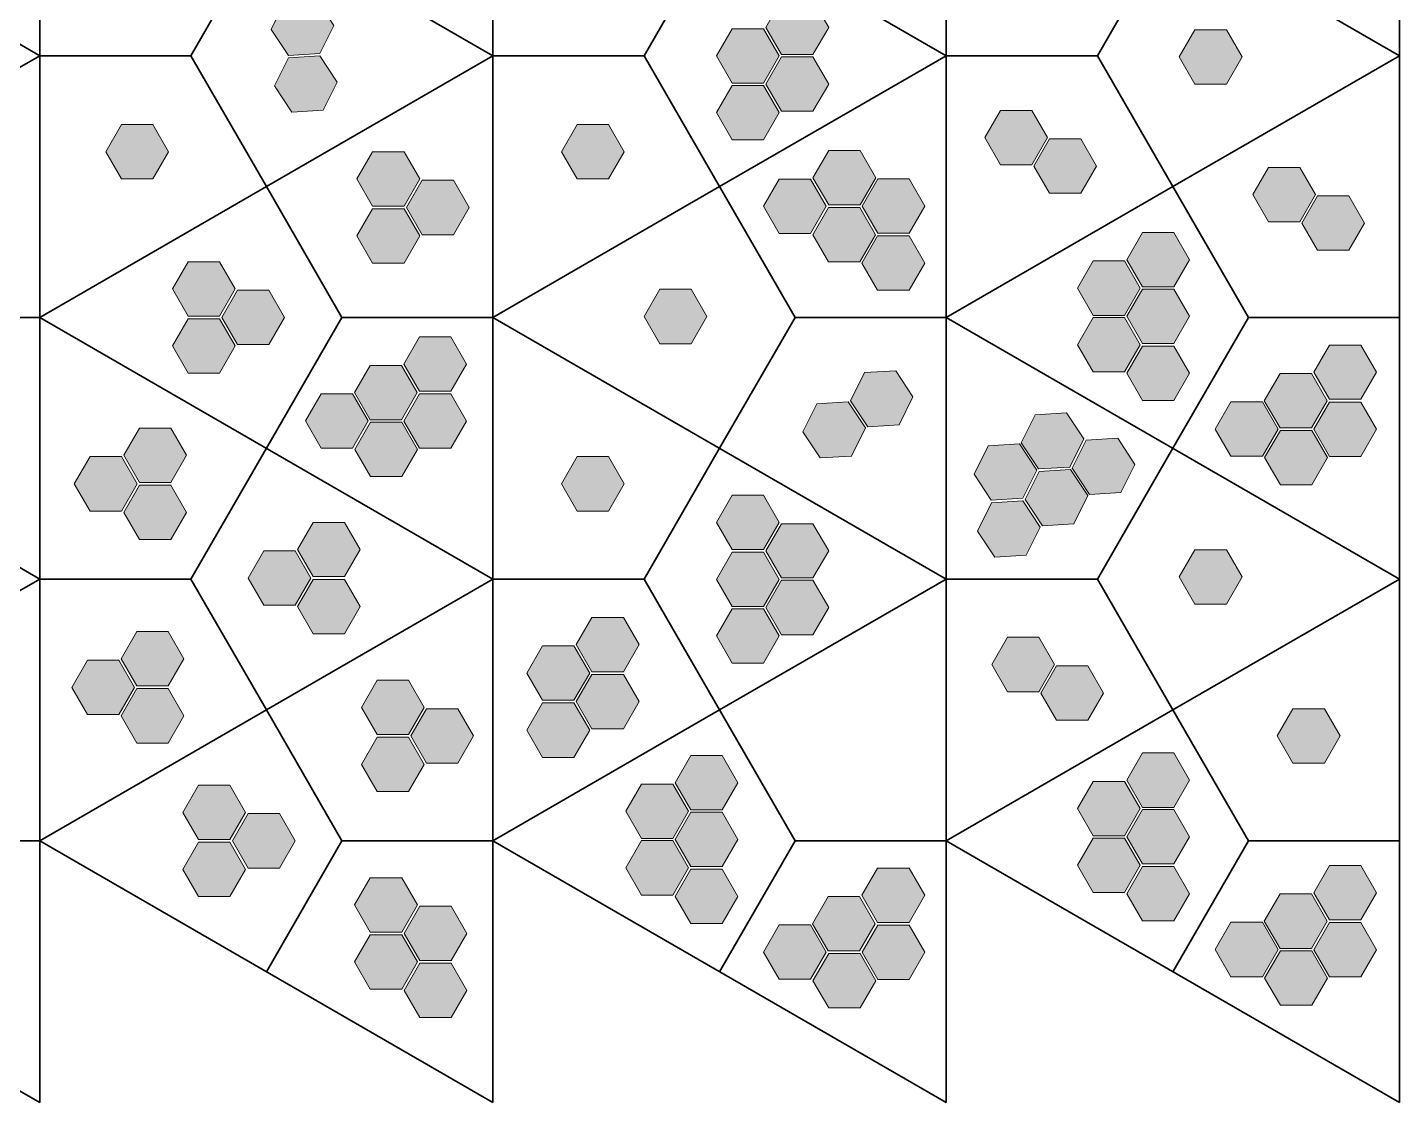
# Model space of a CAD drawing. Header units: centimetres. Extents: x 1.7 to 32, y -24.5 to -2.
# Drawn here: x 18.88 to 31.99, y -24.52 to -14.24 of the extents above; entities that cross this region are included whole.
import ezdxf

# ---------------------------------------------------------------- set-up
doc = ezdxf.new("R2010")
doc.units = ezdxf.units.CM
doc.header["$MEASUREMENT"] = 0
doc.layers.add('Camada 1', color=7, linetype='Continuous', lineweight=0)

msp = doc.modelspace()

# ---------------------------------------------------------------- hatches: boundary and pattern name
at = {"layer": 'Camada 1', "true_color": 0xe61f5b, "transparency": 33554687}
h = msp.add_hatch(color=232, dxfattribs=at)
h.dxf.hatch_style = 2
h.paths.add_polyline_path([(21.805, -14.218), (21.639, -13.968), (21.34, -13.986), (21.206, -14.255), (21.372, -14.505), (21.671, -14.487)])
h = msp.add_hatch(color=232, dxfattribs=at)
h.dxf.hatch_style = 2
h.paths.add_polyline_path([(26.386, -13.977), (26.086, -13.977), (25.936, -14.237), (26.086, -14.496), (26.386, -14.496), (26.536, -14.237)])
h = msp.add_hatch(color=232, dxfattribs=at)
h.dxf.hatch_style = 2
h.paths.add_polyline_path([(25.914, -14.249), (25.614, -14.249), (25.464, -14.509), (25.614, -14.769), (25.914, -14.769), (26.064, -14.509)])
h = msp.add_hatch(color=232, dxfattribs=at)
h.dxf.hatch_style = 2
h.paths.add_polyline_path([(30.338, -14.258), (30.038, -14.258), (29.888, -14.518), (30.038, -14.778), (30.338, -14.778), (30.488, -14.518)])
h = msp.add_hatch(color=232, dxfattribs=at)
h.dxf.hatch_style = 2
h.paths.add_polyline_path([(21.836, -14.76), (21.67, -14.509), (21.371, -14.528), (21.237, -14.796), (21.402, -15.046), (21.702, -15.028)])
h = msp.add_hatch(color=232, dxfattribs=at)
h.dxf.hatch_style = 2
h.paths.add_polyline_path([(26.386, -14.518), (26.086, -14.518), (25.936, -14.778), (26.086, -15.038), (26.386, -15.038), (26.536, -14.778)])
h = msp.add_hatch(color=232, dxfattribs=at)
h.dxf.hatch_style = 2
h.paths.add_polyline_path([(25.914, -14.791), (25.614, -14.791), (25.464, -15.05), (25.614, -15.31), (25.914, -15.31), (26.064, -15.05)])
h = msp.add_hatch(color=232, dxfattribs=at)
h.dxf.hatch_style = 2
h.paths.add_polyline_path([(28.479, -15.029), (28.179, -15.029), (28.029, -15.289), (28.179, -15.549), (28.479, -15.549), (28.629, -15.289)])
h = msp.add_hatch(color=232, dxfattribs=at)
h.dxf.hatch_style = 2
h.paths.add_polyline_path([(20.076, -15.166), (19.776, -15.166), (19.626, -15.426), (19.776, -15.685), (20.076, -15.685), (20.226, -15.426)])
h = msp.add_hatch(color=232, dxfattribs=at)
h.dxf.hatch_style = 2
h.paths.add_polyline_path([(24.431, -15.166), (24.131, -15.166), (23.981, -15.426), (24.131, -15.685), (24.431, -15.685), (24.581, -15.426)])
h = msp.add_hatch(color=232, dxfattribs=at)
h.dxf.hatch_style = 2
h.paths.add_polyline_path([(28.948, -15.302), (28.648, -15.302), (28.498, -15.562), (28.648, -15.822), (28.948, -15.822), (29.098, -15.562)])
h = msp.add_hatch(color=232, dxfattribs=at)
h.dxf.hatch_style = 2
h.paths.add_polyline_path([(22.476, -15.426), (22.176, -15.426), (22.026, -15.685), (22.176, -15.945), (22.476, -15.945), (22.626, -15.685)])
h = msp.add_hatch(color=232, dxfattribs=at)
h.dxf.hatch_style = 2
h.paths.add_polyline_path([(26.536, -15.413), (26.386, -15.673), (26.536, -15.933), (26.836, -15.933), (26.986, -15.673), (26.836, -15.413)])
h = msp.add_hatch(color=232, dxfattribs=at)
h.dxf.hatch_style = 2
h.paths.add_polyline_path([(31.04, -15.574), (30.74, -15.574), (30.59, -15.834), (30.74, -16.094), (31.04, -16.094), (31.19, -15.834)])
h = msp.add_hatch(color=232, dxfattribs=at)
h.dxf.hatch_style = 2
h.paths.add_polyline_path([(22.949, -15.698), (22.649, -15.698), (22.499, -15.958), (22.649, -16.218), (22.949, -16.218), (23.099, -15.958)])
h = msp.add_hatch(color=232, dxfattribs=at)
h.dxf.hatch_style = 2
h.paths.add_polyline_path([(26.063, -15.686), (25.913, -15.946), (26.063, -16.206), (26.363, -16.206), (26.513, -15.946), (26.363, -15.686)])
h = msp.add_hatch(color=232, dxfattribs=at)
h.dxf.hatch_style = 2
h.paths.add_polyline_path([(27.005, -15.684), (26.855, -15.944), (27.005, -16.203), (27.305, -16.203), (27.455, -15.944), (27.305, -15.684)])
h = msp.add_hatch(color=232, dxfattribs=at)
h.dxf.hatch_style = 2
h.paths.add_polyline_path([(31.509, -15.847), (31.209, -15.847), (31.059, -16.107), (31.209, -16.367), (31.509, -16.367), (31.659, -16.107)])
h = msp.add_hatch(color=232, dxfattribs=at)
h.dxf.hatch_style = 2
h.paths.add_polyline_path([(22.476, -15.971), (22.176, -15.971), (22.026, -16.23), (22.176, -16.49), (22.476, -16.49), (22.626, -16.23)])
h = msp.add_hatch(color=232, dxfattribs=at)
h.dxf.hatch_style = 2
h.paths.add_polyline_path([(26.535, -15.959), (26.385, -16.219), (26.535, -16.478), (26.835, -16.478), (26.985, -16.219), (26.835, -15.959)])
h = msp.add_hatch(color=232, dxfattribs=at)
h.dxf.hatch_style = 2
h.paths.add_polyline_path([(27.004, -16.229), (26.854, -16.489), (27.004, -16.749), (27.304, -16.749), (27.454, -16.489), (27.304, -16.229)])
h = msp.add_hatch(color=232, dxfattribs=at)
h.dxf.hatch_style = 2
h.paths.add_polyline_path([(29.537, -16.716), (29.837, -16.716), (29.987, -16.457), (29.837, -16.197), (29.537, -16.197), (29.387, -16.457)])
h = msp.add_hatch(color=232, dxfattribs=at)
h.dxf.hatch_style = 2
h.paths.add_polyline_path([(20.712, -16.477), (20.412, -16.477), (20.262, -16.737), (20.412, -16.996), (20.712, -16.996), (20.862, -16.737)])
h = msp.add_hatch(color=232, dxfattribs=at)
h.dxf.hatch_style = 2
h.paths.add_polyline_path([(29.064, -16.989), (29.364, -16.989), (29.514, -16.729), (29.364, -16.469), (29.064, -16.469), (28.914, -16.729)])
h = msp.add_hatch(color=232, dxfattribs=at)
h.dxf.hatch_style = 2
h.paths.add_polyline_path([(21.185, -16.749), (20.885, -16.749), (20.735, -17.009), (20.885, -17.269), (21.185, -17.269), (21.335, -17.009)])
h = msp.add_hatch(color=232, dxfattribs=at)
h.dxf.hatch_style = 2
h.paths.add_polyline_path([(25.222, -16.74), (24.922, -16.74), (24.772, -17), (24.922, -17.26), (25.222, -17.26), (25.372, -17)])
h = msp.add_hatch(color=232, dxfattribs=at)
h.dxf.hatch_style = 2
h.paths.add_polyline_path([(29.537, -17.258), (29.837, -17.258), (29.987, -16.998), (29.837, -16.738), (29.537, -16.738), (29.387, -16.998)])
h = msp.add_hatch(color=232, dxfattribs=at)
h.dxf.hatch_style = 2
h.paths.add_polyline_path([(20.712, -17.022), (20.412, -17.022), (20.262, -17.282), (20.412, -17.541), (20.712, -17.541), (20.862, -17.282)])
h = msp.add_hatch(color=232, dxfattribs=at)
h.dxf.hatch_style = 2
h.paths.add_polyline_path([(29.064, -17.53), (29.364, -17.53), (29.514, -17.27), (29.364, -17.011), (29.064, -17.011), (28.914, -17.27)])
h = msp.add_hatch(color=232, dxfattribs=at)
h.dxf.hatch_style = 2
h.paths.add_polyline_path([(23.074, -17.455), (22.924, -17.195), (22.624, -17.195), (22.474, -17.455), (22.624, -17.715), (22.924, -17.715)])
h = msp.add_hatch(color=232, dxfattribs=at)
h.dxf.hatch_style = 2
h.paths.add_polyline_path([(29.537, -17.803), (29.837, -17.803), (29.987, -17.543), (29.837, -17.283), (29.537, -17.283), (29.387, -17.543)])
h = msp.add_hatch(color=232, dxfattribs=at)
h.dxf.hatch_style = 2
h.paths.add_polyline_path([(31.773, -17.533), (31.623, -17.273), (31.323, -17.273), (31.173, -17.533), (31.323, -17.792), (31.623, -17.792)])
h = msp.add_hatch(color=232, dxfattribs=at)
h.dxf.hatch_style = 2
h.paths.add_polyline_path([(22.602, -17.727), (22.452, -17.467), (22.152, -17.467), (22.002, -17.727), (22.152, -17.987), (22.452, -17.987)])
h = msp.add_hatch(color=232, dxfattribs=at)
h.dxf.hatch_style = 2
h.paths.add_polyline_path([(26.877, -17.536), (26.744, -17.805), (26.909, -18.055), (27.209, -18.037), (27.342, -17.768), (27.177, -17.518)])
h = msp.add_hatch(color=232, dxfattribs=at)
h.dxf.hatch_style = 2
h.paths.add_polyline_path([(31.301, -17.805), (31.151, -17.545), (30.851, -17.545), (30.701, -17.805), (30.851, -18.065), (31.151, -18.065)])
h = msp.add_hatch(color=232, dxfattribs=at)
h.dxf.hatch_style = 2
h.paths.add_polyline_path([(22.134, -17.998), (21.984, -17.738), (21.684, -17.738), (21.534, -17.998), (21.684, -18.258), (21.984, -18.258)])
h = msp.add_hatch(color=232, dxfattribs=at)
h.dxf.hatch_style = 2
h.paths.add_polyline_path([(23.075, -18.001), (22.925, -17.741), (22.625, -17.741), (22.475, -18.001), (22.625, -18.26), (22.925, -18.26)])
h = msp.add_hatch(color=232, dxfattribs=at)
h.dxf.hatch_style = 2
h.paths.add_polyline_path([(26.424, -17.834), (26.29, -18.102), (26.456, -18.352), (26.755, -18.334), (26.889, -18.065), (26.723, -17.815)])
h = msp.add_hatch(color=232, dxfattribs=at)
h.dxf.hatch_style = 2
h.paths.add_polyline_path([(30.832, -18.076), (30.682, -17.816), (30.382, -17.816), (30.232, -18.076), (30.382, -18.336), (30.682, -18.336)])
h = msp.add_hatch(color=232, dxfattribs=at)
h.dxf.hatch_style = 2
h.paths.add_polyline_path([(31.773, -18.078), (31.623, -17.819), (31.323, -17.819), (31.173, -18.078), (31.323, -18.338), (31.623, -18.338)])
h = msp.add_hatch(color=232, dxfattribs=at)
h.dxf.hatch_style = 2
h.paths.add_polyline_path([(28.377, -18.207), (28.543, -18.457), (28.842, -18.439), (28.976, -18.171), (28.811, -17.92), (28.511, -17.939)])
h = msp.add_hatch(color=232, dxfattribs=at)
h.dxf.hatch_style = 2
h.paths.add_polyline_path([(19.947, -18.067), (19.797, -18.327), (19.947, -18.587), (20.247, -18.587), (20.397, -18.327), (20.247, -18.067)])
h = msp.add_hatch(color=232, dxfattribs=at)
h.dxf.hatch_style = 2
h.paths.add_polyline_path([(22.606, -18.271), (22.456, -18.011), (22.156, -18.011), (22.006, -18.271), (22.156, -18.531), (22.456, -18.531)])
h = msp.add_hatch(color=232, dxfattribs=at)
h.dxf.hatch_style = 2
h.paths.add_polyline_path([(31.304, -18.349), (31.154, -18.089), (30.854, -18.089), (30.704, -18.349), (30.854, -18.609), (31.154, -18.609)])
h = msp.add_hatch(color=232, dxfattribs=at)
h.dxf.hatch_style = 2
h.paths.add_polyline_path([(27.926, -18.506), (28.091, -18.756), (28.391, -18.738), (28.525, -18.469), (28.359, -18.219), (28.06, -18.237)])
h = msp.add_hatch(color=232, dxfattribs=at)
h.dxf.hatch_style = 2
h.paths.add_polyline_path([(28.865, -18.451), (29.031, -18.701), (29.33, -18.683), (29.464, -18.415), (29.299, -18.164), (28.999, -18.183)])
h = msp.add_hatch(color=232, dxfattribs=at)
h.dxf.hatch_style = 2
h.paths.add_polyline_path([(19.474, -18.34), (19.324, -18.6), (19.474, -18.86), (19.774, -18.86), (19.924, -18.6), (19.774, -18.34)])
h = msp.add_hatch(color=232, dxfattribs=at)
h.dxf.hatch_style = 2
h.paths.add_polyline_path([(24.431, -18.34), (24.131, -18.34), (23.981, -18.6), (24.131, -18.86), (24.431, -18.86), (24.581, -18.6)])
h = msp.add_hatch(color=232, dxfattribs=at)
h.dxf.hatch_style = 2
h.paths.add_polyline_path([(28.414, -18.75), (28.58, -19), (28.879, -18.982), (29.013, -18.713), (28.847, -18.463), (28.548, -18.481)])
h = msp.add_hatch(color=232, dxfattribs=at)
h.dxf.hatch_style = 2
h.paths.add_polyline_path([(19.946, -18.613), (19.796, -18.873), (19.946, -19.133), (20.246, -19.133), (20.396, -18.873), (20.246, -18.613)])
h = msp.add_hatch(color=232, dxfattribs=at)
h.dxf.hatch_style = 2
h.paths.add_polyline_path([(25.913, -18.708), (25.613, -18.708), (25.463, -18.968), (25.613, -19.228), (25.913, -19.228), (26.063, -18.968)])
h = msp.add_hatch(color=232, dxfattribs=at)
h.dxf.hatch_style = 2
h.paths.add_polyline_path([(27.959, -19.051), (28.125, -19.301), (28.424, -19.282), (28.558, -19.014), (28.393, -18.764), (28.093, -18.782)])
h = msp.add_hatch(color=232, dxfattribs=at)
h.dxf.hatch_style = 2
h.paths.add_polyline_path([(21.607, -18.968), (21.457, -19.227), (21.607, -19.487), (21.907, -19.487), (22.057, -19.227), (21.907, -18.968)])
h = msp.add_hatch(color=232, dxfattribs=at)
h.dxf.hatch_style = 2
h.paths.add_polyline_path([(26.386, -18.981), (26.086, -18.981), (25.936, -19.241), (26.086, -19.5), (26.386, -19.5), (26.536, -19.241)])
h = msp.add_hatch(color=232, dxfattribs=at)
h.dxf.hatch_style = 2
h.paths.add_polyline_path([(21.135, -19.241), (20.985, -19.501), (21.135, -19.761), (21.435, -19.761), (21.585, -19.501), (21.435, -19.241)])
h = msp.add_hatch(color=232, dxfattribs=at)
h.dxf.hatch_style = 2
h.paths.add_polyline_path([(25.913, -19.253), (25.613, -19.253), (25.463, -19.513), (25.613, -19.773), (25.913, -19.773), (26.063, -19.513)])
h = msp.add_hatch(color=232, dxfattribs=at)
h.dxf.hatch_style = 2
h.paths.add_polyline_path([(30.338, -19.23), (30.038, -19.23), (29.888, -19.49), (30.038, -19.749), (30.338, -19.749), (30.488, -19.49)])
h = msp.add_hatch(color=232, dxfattribs=at)
h.dxf.hatch_style = 2
h.paths.add_polyline_path([(21.607, -19.513), (21.457, -19.773), (21.607, -20.033), (21.907, -20.033), (22.057, -19.773), (21.907, -19.513)])
h = msp.add_hatch(color=232, dxfattribs=at)
h.dxf.hatch_style = 2
h.paths.add_polyline_path([(26.386, -19.522), (26.086, -19.522), (25.936, -19.782), (26.086, -20.042), (26.386, -20.042), (26.536, -19.782)])
h = msp.add_hatch(color=232, dxfattribs=at)
h.dxf.hatch_style = 2
h.paths.add_polyline_path([(25.913, -19.795), (25.613, -19.795), (25.463, -20.054), (25.613, -20.314), (25.913, -20.314), (26.063, -20.054)])
h = msp.add_hatch(color=232, dxfattribs=at)
h.dxf.hatch_style = 2
h.paths.add_polyline_path([(24.723, -20.137), (24.573, -19.877), (24.273, -19.877), (24.123, -20.137), (24.273, -20.396), (24.573, -20.396)])
h = msp.add_hatch(color=232, dxfattribs=at)
h.dxf.hatch_style = 2
h.paths.add_polyline_path([(19.921, -20.013), (19.771, -20.273), (19.921, -20.532), (20.221, -20.532), (20.371, -20.273), (20.221, -20.013)])
h = msp.add_hatch(color=232, dxfattribs=at)
h.dxf.hatch_style = 2
h.paths.add_polyline_path([(28.545, -20.067), (28.245, -20.067), (28.095, -20.327), (28.245, -20.587), (28.545, -20.587), (28.695, -20.327)])
h = msp.add_hatch(color=232, dxfattribs=at)
h.dxf.hatch_style = 2
h.paths.add_polyline_path([(24.251, -20.409), (24.101, -20.149), (23.801, -20.149), (23.651, -20.409), (23.801, -20.669), (24.101, -20.669)])
h = msp.add_hatch(color=232, dxfattribs=at)
h.dxf.hatch_style = 2
h.paths.add_polyline_path([(19.449, -20.286), (19.299, -20.546), (19.449, -20.806), (19.749, -20.806), (19.899, -20.546), (19.749, -20.286)])
h = msp.add_hatch(color=232, dxfattribs=at)
h.dxf.hatch_style = 2
h.paths.add_polyline_path([(24.723, -20.682), (24.573, -20.423), (24.273, -20.423), (24.123, -20.682), (24.273, -20.942), (24.573, -20.942)])
h = msp.add_hatch(color=232, dxfattribs=at)
h.dxf.hatch_style = 2
h.paths.add_polyline_path([(29.013, -20.341), (28.713, -20.341), (28.563, -20.6), (28.713, -20.86), (29.013, -20.86), (29.163, -20.6)])
h = msp.add_hatch(color=232, dxfattribs=at)
h.dxf.hatch_style = 2
h.paths.add_polyline_path([(19.921, -20.558), (19.771, -20.818), (19.921, -21.078), (20.221, -21.078), (20.371, -20.818), (20.221, -20.558)])
h = msp.add_hatch(color=232, dxfattribs=at)
h.dxf.hatch_style = 2
h.paths.add_polyline_path([(22.518, -20.477), (22.218, -20.477), (22.068, -20.737), (22.218, -20.997), (22.518, -20.997), (22.668, -20.737)])
h = msp.add_hatch(color=232, dxfattribs=at)
h.dxf.hatch_style = 2
h.paths.add_polyline_path([(24.251, -20.955), (24.101, -20.695), (23.801, -20.695), (23.651, -20.955), (23.801, -21.215), (24.101, -21.215)])
h = msp.add_hatch(color=232, dxfattribs=at)
h.dxf.hatch_style = 2
h.paths.add_polyline_path([(22.991, -20.75), (22.691, -20.75), (22.541, -21.01), (22.691, -21.269), (22.991, -21.269), (23.141, -21.01)])
h = msp.add_hatch(color=232, dxfattribs=at)
h.dxf.hatch_style = 2
h.paths.add_polyline_path([(31.275, -20.75), (30.975, -20.75), (30.825, -21.01), (30.975, -21.269), (31.275, -21.269), (31.425, -21.01)])
h = msp.add_hatch(color=232, dxfattribs=at)
h.dxf.hatch_style = 2
h.paths.add_polyline_path([(22.518, -21.022), (22.218, -21.022), (22.068, -21.282), (22.218, -21.542), (22.518, -21.542), (22.668, -21.282)])
h = msp.add_hatch(color=232, dxfattribs=at)
h.dxf.hatch_style = 2
h.paths.add_polyline_path([(25.219, -21.717), (25.519, -21.717), (25.669, -21.457), (25.519, -21.198), (25.219, -21.198), (25.069, -21.457)])
h = msp.add_hatch(color=232, dxfattribs=at)
h.dxf.hatch_style = 2
h.paths.add_polyline_path([(29.537, -21.693), (29.837, -21.693), (29.987, -21.433), (29.837, -21.173), (29.537, -21.173), (29.387, -21.433)])
h = msp.add_hatch(color=232, dxfattribs=at)
h.dxf.hatch_style = 2
h.paths.add_polyline_path([(20.812, -21.481), (20.512, -21.481), (20.362, -21.741), (20.512, -22.001), (20.812, -22.001), (20.962, -21.741)])
h = msp.add_hatch(color=232, dxfattribs=at)
h.dxf.hatch_style = 2
h.paths.add_polyline_path([(24.746, -21.99), (25.046, -21.99), (25.196, -21.73), (25.046, -21.47), (24.746, -21.47), (24.596, -21.73)])
h = msp.add_hatch(color=232, dxfattribs=at)
h.dxf.hatch_style = 2
h.paths.add_polyline_path([(29.064, -21.965), (29.364, -21.965), (29.514, -21.705), (29.364, -21.445), (29.064, -21.445), (28.914, -21.705)])
h = msp.add_hatch(color=232, dxfattribs=at)
h.dxf.hatch_style = 2
h.paths.add_polyline_path([(21.285, -21.753), (20.985, -21.753), (20.835, -22.013), (20.985, -22.273), (21.285, -22.273), (21.435, -22.013)])
h = msp.add_hatch(color=232, dxfattribs=at)
h.dxf.hatch_style = 2
h.paths.add_polyline_path([(25.219, -22.258), (25.519, -22.258), (25.669, -21.999), (25.519, -21.739), (25.219, -21.739), (25.069, -21.999)])
h = msp.add_hatch(color=232, dxfattribs=at)
h.dxf.hatch_style = 2
h.paths.add_polyline_path([(29.537, -22.234), (29.837, -22.234), (29.987, -21.974), (29.837, -21.714), (29.537, -21.714), (29.387, -21.974)])
h = msp.add_hatch(color=232, dxfattribs=at)
h.dxf.hatch_style = 2
h.paths.add_polyline_path([(20.812, -22.026), (20.512, -22.026), (20.362, -22.286), (20.512, -22.546), (20.812, -22.546), (20.962, -22.286)])
h = msp.add_hatch(color=232, dxfattribs=at)
h.dxf.hatch_style = 2
h.paths.add_polyline_path([(24.746, -22.531), (25.046, -22.531), (25.196, -22.271), (25.046, -22.011), (24.746, -22.011), (24.596, -22.271)])
h = msp.add_hatch(color=232, dxfattribs=at)
h.dxf.hatch_style = 2
h.paths.add_polyline_path([(29.064, -22.506), (29.364, -22.506), (29.514, -22.247), (29.364, -21.987), (29.064, -21.987), (28.914, -22.247)])
h = msp.add_hatch(color=232, dxfattribs=at)
h.dxf.hatch_style = 2
h.paths.add_polyline_path([(25.219, -22.803), (25.519, -22.803), (25.669, -22.544), (25.519, -22.284), (25.219, -22.284), (25.069, -22.544)])
h = msp.add_hatch(color=232, dxfattribs=at)
h.dxf.hatch_style = 2
h.paths.add_polyline_path([(27.454, -22.533), (27.304, -22.273), (27.004, -22.273), (26.854, -22.533), (27.004, -22.793), (27.304, -22.793)])
h = msp.add_hatch(color=232, dxfattribs=at)
h.dxf.hatch_style = 2
h.paths.add_polyline_path([(29.537, -22.779), (29.837, -22.779), (29.987, -22.519), (29.837, -22.259), (29.537, -22.259), (29.387, -22.519)])
h = msp.add_hatch(color=232, dxfattribs=at)
h.dxf.hatch_style = 2
h.paths.add_polyline_path([(31.773, -22.509), (31.623, -22.249), (31.323, -22.249), (31.173, -22.509), (31.323, -22.768), (31.623, -22.768)])
h = msp.add_hatch(color=232, dxfattribs=at)
h.dxf.hatch_style = 2
h.paths.add_polyline_path([(22.454, -22.366), (22.154, -22.366), (22.004, -22.626), (22.154, -22.886), (22.454, -22.886), (22.604, -22.626)])
h = msp.add_hatch(color=232, dxfattribs=at)
h.dxf.hatch_style = 2
h.paths.add_polyline_path([(26.982, -22.806), (26.832, -22.546), (26.532, -22.546), (26.382, -22.806), (26.532, -23.066), (26.832, -23.066)])
h = msp.add_hatch(color=232, dxfattribs=at)
h.dxf.hatch_style = 2
h.paths.add_polyline_path([(31.301, -22.781), (31.151, -22.521), (30.851, -22.521), (30.701, -22.781), (30.851, -23.041), (31.151, -23.041)])
h = msp.add_hatch(color=232, dxfattribs=at)
h.dxf.hatch_style = 2
h.paths.add_polyline_path([(22.927, -22.639), (22.627, -22.639), (22.477, -22.899), (22.627, -23.158), (22.927, -23.158), (23.077, -22.899)])
h = msp.add_hatch(color=232, dxfattribs=at)
h.dxf.hatch_style = 2
h.paths.add_polyline_path([(26.513, -23.076), (26.363, -22.817), (26.063, -22.817), (25.913, -23.076), (26.063, -23.336), (26.363, -23.336)])
h = msp.add_hatch(color=232, dxfattribs=at)
h.dxf.hatch_style = 2
h.paths.add_polyline_path([(27.455, -23.079), (27.305, -22.819), (27.005, -22.819), (26.855, -23.079), (27.005, -23.339), (27.305, -23.339)])
h = msp.add_hatch(color=232, dxfattribs=at)
h.dxf.hatch_style = 2
h.paths.add_polyline_path([(30.832, -23.052), (30.682, -22.792), (30.382, -22.792), (30.232, -23.052), (30.382, -23.312), (30.682, -23.312)])
h = msp.add_hatch(color=232, dxfattribs=at)
h.dxf.hatch_style = 2
h.paths.add_polyline_path([(31.773, -23.054), (31.623, -22.795), (31.323, -22.795), (31.173, -23.054), (31.323, -23.314), (31.623, -23.314)])
h = msp.add_hatch(color=232, dxfattribs=at)
h.dxf.hatch_style = 2
h.paths.add_polyline_path([(22.454, -22.911), (22.154, -22.911), (22.004, -23.171), (22.154, -23.431), (22.454, -23.431), (22.604, -23.171)])
h = msp.add_hatch(color=232, dxfattribs=at)
h.dxf.hatch_style = 2
h.paths.add_polyline_path([(31.304, -23.325), (31.154, -23.065), (30.854, -23.065), (30.704, -23.325), (30.854, -23.585), (31.154, -23.585)])
h = msp.add_hatch(color=232, dxfattribs=at)
h.dxf.hatch_style = 2
h.paths.add_polyline_path([(22.927, -23.184), (22.627, -23.184), (22.477, -23.444), (22.627, -23.703), (22.927, -23.703), (23.077, -23.444)])
h = msp.add_hatch(color=232, dxfattribs=at)
h.dxf.hatch_style = 2
h.paths.add_polyline_path([(26.986, -23.35), (26.836, -23.09), (26.536, -23.09), (26.386, -23.35), (26.536, -23.61), (26.836, -23.61)])

# ---------------------------------------------------------------- linework, layer by layer
at = {"layer": 'Camada 1', "color": 250, "lineweight": 35, "true_color": 0x1d1d1b}
for p, q in [((31.994, -24.515), (31.994, -4.499)), ((14.659, -12.005), (18.993, -14.507)), ((18.993, -12.005), (18.993, -14.507)), ((18.993, -12.005), (23.326, -14.507)), ((23.326, -12.005), (23.326, -14.507)), ((23.326, -12.005), (27.66, -14.507)), ((27.66, -12.005), (27.66, -14.507)), ((27.66, -12.005), (31.994, -14.507)), ((18.993, -14.507), (16.826, -15.758)), ((18.993, -14.507), (18.993, -17.009)), ((20.437, -14.507), (20.437, -14.507)), ((23.326, -14.507), (21.16, -15.758)), ((23.326, -14.507), (23.326, -17.009)), ((24.771, -14.507), (24.771, -14.507)), ((27.66, -14.507), (25.493, -15.758)), ((27.66, -14.507), (27.66, -17.009)), ((29.105, -14.507), (29.105, -14.507)), ((31.994, -14.507), (29.827, -15.758)), ((18.993, -17.009), (21.16, -15.758)), ((23.326, -17.009), (25.493, -15.758)), ((27.66, -17.009), (29.827, -15.758)), ((14.659, -17.009), (18.993, -19.511)), ((18.993, -17.009), (18.993, -19.511)), ((18.993, -17.009), (23.326, -19.511)), ((21.882, -17.009), (21.882, -17.009)), ((23.326, -17.009), (23.326, -19.511)), ((23.326, -17.009), (27.66, -19.511)), ((26.216, -17.009), (26.216, -17.009)), ((27.66, -17.009), (27.66, -19.511)), ((27.66, -17.009), (31.994, -19.511)), ((30.549, -17.009), (30.549, -17.009)), ((18.993, -19.511), (16.826, -20.762)), ((18.993, -19.511), (18.993, -22.013)), ((20.437, -19.511), (20.437, -19.511)), ((23.326, -19.511), (21.16, -20.762)), ((23.326, -19.511), (23.326, -22.013)), ((24.771, -19.511), (24.771, -19.511)), ((27.66, -19.511), (25.493, -20.762)), ((27.66, -19.511), (27.66, -22.013)), ((29.105, -19.511), (29.105, -19.511)), ((31.994, -19.511), (29.827, -20.762)), ((18.993, -22.013), (21.16, -20.762)), ((23.326, -22.013), (25.493, -20.762)), ((27.66, -22.013), (29.827, -20.762)), ((14.659, -22.013), (18.993, -24.515)), ((18.993, -24.515), (18.993, -22.013)), ((18.993, -22.013), (23.326, -24.515)), ((21.882, -22.013), (21.882, -22.013)), ((23.326, -24.515), (23.326, -22.013)), ((23.326, -22.013), (27.66, -24.515)), ((26.216, -22.013), (26.216, -22.013)), ((27.66, -24.515), (27.66, -22.013)), ((27.66, -22.013), (31.994, -24.515)), ((30.549, -22.013), (30.549, -22.013))]:
    msp.add_line(p, q, dxfattribs=at)
at = {"layer": 'Camada 1', "color": 232, "lineweight": 35, "true_color": 0xe61f5b}
for p, q in [((20.437, -14.507), (21.16, -13.256)), ((24.771, -14.507), (25.493, -13.256)), ((29.105, -14.507), (29.827, -13.256)), ((20.437, -14.507), (18.993, -14.507)), ((21.16, -15.758), (20.437, -14.507)), ((24.771, -14.507), (23.326, -14.507)), ((25.493, -15.758), (24.771, -14.507)), ((29.105, -14.507), (27.66, -14.507)), ((29.827, -15.758), (29.105, -14.507)), ((21.16, -15.758), (21.882, -17.009)), ((25.493, -15.758), (26.216, -17.009)), ((29.827, -15.758), (30.549, -17.009)), ((17.548, -17.009), (18.993, -17.009)), ((21.882, -17.009), (21.16, -18.26)), ((21.882, -17.009), (23.326, -17.009)), ((26.216, -17.009), (25.493, -18.26)), ((26.216, -17.009), (27.66, -17.009)), ((30.549, -17.009), (29.827, -18.26)), ((30.549, -17.009), (31.994, -17.009)), ((20.437, -19.511), (21.16, -18.26)), ((24.771, -19.511), (25.493, -18.26)), ((29.105, -19.511), (29.827, -18.26)), ((20.437, -19.511), (18.993, -19.511)), ((21.16, -20.762), (20.437, -19.511)), ((24.771, -19.511), (23.326, -19.511)), ((25.493, -20.762), (24.771, -19.511)), ((29.105, -19.511), (27.66, -19.511)), ((29.827, -20.762), (29.105, -19.511)), ((21.16, -20.762), (21.882, -22.013)), ((25.493, -20.762), (26.216, -22.013)), ((29.827, -20.762), (30.549, -22.013)), ((17.548, -22.013), (18.993, -22.013)), ((21.882, -22.013), (21.16, -23.264)), ((21.882, -22.013), (23.326, -22.013)), ((26.216, -22.013), (25.493, -23.264)), ((26.216, -22.013), (27.66, -22.013)), ((30.549, -22.013), (29.827, -23.264)), ((30.549, -22.013), (31.994, -22.013))]:
    msp.add_line(p, q, dxfattribs=at)
at = {"layer": 'Camada 1', "color": 7, "lineweight": 0, "true_color": 0xffffff}
for p, q in [((18.993, -14.507), (16.826, -15.758)), ((23.326, -14.507), (21.16, -15.758)), ((27.66, -14.507), (25.493, -15.758)), ((31.994, -14.507), (29.827, -15.758)), ((21.16, -15.758), (18.993, -17.009)), ((25.493, -15.758), (23.326, -17.009)), ((29.827, -15.758), (27.66, -17.009)), ((18.993, -19.511), (16.826, -20.762)), ((23.326, -19.511), (21.16, -20.762)), ((27.66, -19.511), (25.493, -20.762)), ((31.994, -19.511), (29.827, -20.762)), ((21.16, -20.762), (18.993, -22.013)), ((25.493, -20.762), (23.326, -22.013)), ((29.827, -20.762), (27.66, -22.013))]:
    msp.add_line(p, q, dxfattribs=at)
at = {"layer": 'Camada 1'}
for points in [[(21.805, -14.218), (21.639, -13.968), (21.34, -13.986), (21.206, -14.255), (21.372, -14.505), (21.671, -14.487)], [(26.386, -13.977), (26.086, -13.977), (25.936, -14.237), (26.086, -14.496), (26.386, -14.496), (26.536, -14.237)], [(25.914, -14.249), (25.614, -14.249), (25.464, -14.509), (25.614, -14.769), (25.914, -14.769), (26.064, -14.509)], [(30.338, -14.258), (30.038, -14.258), (29.888, -14.518), (30.038, -14.778), (30.338, -14.778), (30.488, -14.518)], [(21.836, -14.76), (21.67, -14.509), (21.371, -14.528), (21.237, -14.796), (21.402, -15.046), (21.702, -15.028)], [(26.386, -14.518), (26.086, -14.518), (25.936, -14.778), (26.086, -15.038), (26.386, -15.038), (26.536, -14.778)], [(25.914, -14.791), (25.614, -14.791), (25.464, -15.05), (25.614, -15.31), (25.914, -15.31), (26.064, -15.05)], [(28.479, -15.029), (28.179, -15.029), (28.029, -15.289), (28.179, -15.549), (28.479, -15.549), (28.629, -15.289)], [(20.076, -15.166), (19.776, -15.166), (19.626, -15.426), (19.776, -15.685), (20.076, -15.685), (20.226, -15.426)], [(24.431, -15.166), (24.131, -15.166), (23.981, -15.426), (24.131, -15.685), (24.431, -15.685), (24.581, -15.426)], [(28.948, -15.302), (28.648, -15.302), (28.498, -15.562), (28.648, -15.822), (28.948, -15.822), (29.098, -15.562)], [(22.476, -15.426), (22.176, -15.426), (22.026, -15.685), (22.176, -15.945), (22.476, -15.945), (22.626, -15.685)], [(26.536, -15.413), (26.386, -15.673), (26.536, -15.933), (26.836, -15.933), (26.986, -15.673), (26.836, -15.413)], [(31.04, -15.574), (30.74, -15.574), (30.59, -15.834), (30.74, -16.094), (31.04, -16.094), (31.19, -15.834)], [(22.949, -15.698), (22.649, -15.698), (22.499, -15.958), (22.649, -16.218), (22.949, -16.218), (23.099, -15.958)], [(26.063, -15.686), (25.913, -15.946), (26.063, -16.206), (26.363, -16.206), (26.513, -15.946), (26.363, -15.686)], [(27.005, -15.684), (26.855, -15.944), (27.005, -16.203), (27.305, -16.203), (27.455, -15.944), (27.305, -15.684)], [(31.509, -15.847), (31.209, -15.847), (31.059, -16.107), (31.209, -16.367), (31.509, -16.367), (31.659, -16.107)], [(22.476, -15.971), (22.176, -15.971), (22.026, -16.23), (22.176, -16.49), (22.476, -16.49), (22.626, -16.23)], [(26.535, -15.959), (26.385, -16.219), (26.535, -16.478), (26.835, -16.478), (26.985, -16.219), (26.835, -15.959)], [(27.004, -16.229), (26.854, -16.489), (27.004, -16.749), (27.304, -16.749), (27.454, -16.489), (27.304, -16.229)], [(29.537, -16.716), (29.837, -16.716), (29.987, -16.457), (29.837, -16.197), (29.537, -16.197), (29.387, -16.457)], [(20.712, -16.477), (20.412, -16.477), (20.262, -16.737), (20.412, -16.996), (20.712, -16.996), (20.862, -16.737)], [(29.064, -16.989), (29.364, -16.989), (29.514, -16.729), (29.364, -16.469), (29.064, -16.469), (28.914, -16.729)], [(21.185, -16.749), (20.885, -16.749), (20.735, -17.009), (20.885, -17.269), (21.185, -17.269), (21.335, -17.009)], [(25.222, -16.74), (24.922, -16.74), (24.772, -17), (24.922, -17.26), (25.222, -17.26), (25.372, -17)], [(29.537, -17.258), (29.837, -17.258), (29.987, -16.998), (29.837, -16.738), (29.537, -16.738), (29.387, -16.998)], [(20.712, -17.022), (20.412, -17.022), (20.262, -17.282), (20.412, -17.541), (20.712, -17.541), (20.862, -17.282)], [(29.064, -17.53), (29.364, -17.53), (29.514, -17.27), (29.364, -17.011), (29.064, -17.011), (28.914, -17.27)], [(23.074, -17.455), (22.924, -17.195), (22.624, -17.195), (22.474, -17.455), (22.624, -17.715), (22.924, -17.715)], [(29.537, -17.803), (29.837, -17.803), (29.987, -17.543), (29.837, -17.283), (29.537, -17.283), (29.387, -17.543)], [(31.773, -17.533), (31.623, -17.273), (31.323, -17.273), (31.173, -17.533), (31.323, -17.792), (31.623, -17.792)], [(22.602, -17.727), (22.452, -17.467), (22.152, -17.467), (22.002, -17.727), (22.152, -17.987), (22.452, -17.987)], [(26.877, -17.536), (26.744, -17.805), (26.909, -18.055), (27.209, -18.037), (27.342, -17.768), (27.177, -17.518)], [(31.301, -17.805), (31.151, -17.545), (30.851, -17.545), (30.701, -17.805), (30.851, -18.065), (31.151, -18.065)], [(22.134, -17.998), (21.984, -17.738), (21.684, -17.738), (21.534, -17.998), (21.684, -18.258), (21.984, -18.258)], [(23.075, -18.001), (22.925, -17.741), (22.625, -17.741), (22.475, -18.001), (22.625, -18.26), (22.925, -18.26)], [(26.424, -17.834), (26.29, -18.102), (26.456, -18.352), (26.755, -18.334), (26.889, -18.065), (26.723, -17.815)], [(30.832, -18.076), (30.682, -17.816), (30.382, -17.816), (30.232, -18.076), (30.382, -18.336), (30.682, -18.336)], [(31.773, -18.078), (31.623, -17.819), (31.323, -17.819), (31.173, -18.078), (31.323, -18.338), (31.623, -18.338)], [(28.377, -18.207), (28.543, -18.457), (28.842, -18.439), (28.976, -18.171), (28.811, -17.92), (28.511, -17.939)], [(19.947, -18.067), (19.797, -18.327), (19.947, -18.587), (20.247, -18.587), (20.397, -18.327), (20.247, -18.067)], [(22.606, -18.271), (22.456, -18.011), (22.156, -18.011), (22.006, -18.271), (22.156, -18.531), (22.456, -18.531)], [(31.304, -18.349), (31.154, -18.089), (30.854, -18.089), (30.704, -18.349), (30.854, -18.609), (31.154, -18.609)], [(27.926, -18.506), (28.091, -18.756), (28.391, -18.738), (28.525, -18.469), (28.359, -18.219), (28.06, -18.237)], [(28.865, -18.451), (29.031, -18.701), (29.33, -18.683), (29.464, -18.415), (29.299, -18.164), (28.999, -18.183)], [(19.474, -18.34), (19.324, -18.6), (19.474, -18.86), (19.774, -18.86), (19.924, -18.6), (19.774, -18.34)], [(24.431, -18.34), (24.131, -18.34), (23.981, -18.6), (24.131, -18.86), (24.431, -18.86), (24.581, -18.6)], [(28.414, -18.75), (28.58, -19), (28.879, -18.982), (29.013, -18.713), (28.847, -18.463), (28.548, -18.481)], [(19.946, -18.613), (19.796, -18.873), (19.946, -19.133), (20.246, -19.133), (20.396, -18.873), (20.246, -18.613)], [(25.913, -18.708), (25.613, -18.708), (25.463, -18.968), (25.613, -19.228), (25.913, -19.228), (26.063, -18.968)], [(27.959, -19.051), (28.125, -19.301), (28.424, -19.282), (28.558, -19.014), (28.393, -18.764), (28.093, -18.782)], [(21.607, -18.968), (21.457, -19.227), (21.607, -19.487), (21.907, -19.487), (22.057, -19.227), (21.907, -18.968)], [(26.386, -18.981), (26.086, -18.981), (25.936, -19.241), (26.086, -19.5), (26.386, -19.5), (26.536, -19.241)], [(21.135, -19.241), (20.985, -19.501), (21.135, -19.761), (21.435, -19.761), (21.585, -19.501), (21.435, -19.241)], [(25.913, -19.253), (25.613, -19.253), (25.463, -19.513), (25.613, -19.773), (25.913, -19.773), (26.063, -19.513)], [(30.338, -19.23), (30.038, -19.23), (29.888, -19.49), (30.038, -19.749), (30.338, -19.749), (30.488, -19.49)], [(21.607, -19.513), (21.457, -19.773), (21.607, -20.033), (21.907, -20.033), (22.057, -19.773), (21.907, -19.513)], [(26.386, -19.522), (26.086, -19.522), (25.936, -19.782), (26.086, -20.042), (26.386, -20.042), (26.536, -19.782)], [(25.913, -19.795), (25.613, -19.795), (25.463, -20.054), (25.613, -20.314), (25.913, -20.314), (26.063, -20.054)], [(24.723, -20.137), (24.573, -19.877), (24.273, -19.877), (24.123, -20.137), (24.273, -20.396), (24.573, -20.396)], [(19.921, -20.013), (19.771, -20.273), (19.921, -20.532), (20.221, -20.532), (20.371, -20.273), (20.221, -20.013)], [(28.545, -20.067), (28.245, -20.067), (28.095, -20.327), (28.245, -20.587), (28.545, -20.587), (28.695, -20.327)], [(24.251, -20.409), (24.101, -20.149), (23.801, -20.149), (23.651, -20.409), (23.801, -20.669), (24.101, -20.669)], [(19.449, -20.286), (19.299, -20.546), (19.449, -20.806), (19.749, -20.806), (19.899, -20.546), (19.749, -20.286)], [(24.723, -20.682), (24.573, -20.423), (24.273, -20.423), (24.123, -20.682), (24.273, -20.942), (24.573, -20.942)], [(29.013, -20.341), (28.713, -20.341), (28.563, -20.6), (28.713, -20.86), (29.013, -20.86), (29.163, -20.6)], [(19.921, -20.558), (19.771, -20.818), (19.921, -21.078), (20.221, -21.078), (20.371, -20.818), (20.221, -20.558)], [(22.518, -20.477), (22.218, -20.477), (22.068, -20.737), (22.218, -20.997), (22.518, -20.997), (22.668, -20.737)], [(24.251, -20.955), (24.101, -20.695), (23.801, -20.695), (23.651, -20.955), (23.801, -21.215), (24.101, -21.215)], [(22.991, -20.75), (22.691, -20.75), (22.541, -21.01), (22.691, -21.269), (22.991, -21.269), (23.141, -21.01)], [(31.275, -20.75), (30.975, -20.75), (30.825, -21.01), (30.975, -21.269), (31.275, -21.269), (31.425, -21.01)], [(22.518, -21.022), (22.218, -21.022), (22.068, -21.282), (22.218, -21.542), (22.518, -21.542), (22.668, -21.282)], [(25.219, -21.717), (25.519, -21.717), (25.669, -21.457), (25.519, -21.198), (25.219, -21.198), (25.069, -21.457)], [(29.537, -21.693), (29.837, -21.693), (29.987, -21.433), (29.837, -21.173), (29.537, -21.173), (29.387, -21.433)], [(20.812, -21.481), (20.512, -21.481), (20.362, -21.741), (20.512, -22.001), (20.812, -22.001), (20.962, -21.741)], [(24.746, -21.99), (25.046, -21.99), (25.196, -21.73), (25.046, -21.47), (24.746, -21.47), (24.596, -21.73)], [(29.064, -21.965), (29.364, -21.965), (29.514, -21.705), (29.364, -21.445), (29.064, -21.445), (28.914, -21.705)], [(21.285, -21.753), (20.985, -21.753), (20.835, -22.013), (20.985, -22.273), (21.285, -22.273), (21.435, -22.013)], [(25.219, -22.258), (25.519, -22.258), (25.669, -21.999), (25.519, -21.739), (25.219, -21.739), (25.069, -21.999)], [(29.537, -22.234), (29.837, -22.234), (29.987, -21.974), (29.837, -21.714), (29.537, -21.714), (29.387, -21.974)], [(20.812, -22.026), (20.512, -22.026), (20.362, -22.286), (20.512, -22.546), (20.812, -22.546), (20.962, -22.286)], [(24.746, -22.531), (25.046, -22.531), (25.196, -22.271), (25.046, -22.011), (24.746, -22.011), (24.596, -22.271)], [(29.064, -22.506), (29.364, -22.506), (29.514, -22.247), (29.364, -21.987), (29.064, -21.987), (28.914, -22.247)], [(25.219, -22.803), (25.519, -22.803), (25.669, -22.544), (25.519, -22.284), (25.219, -22.284), (25.069, -22.544)], [(27.454, -22.533), (27.304, -22.273), (27.004, -22.273), (26.854, -22.533), (27.004, -22.793), (27.304, -22.793)], [(29.537, -22.779), (29.837, -22.779), (29.987, -22.519), (29.837, -22.259), (29.537, -22.259), (29.387, -22.519)], [(31.773, -22.509), (31.623, -22.249), (31.323, -22.249), (31.173, -22.509), (31.323, -22.768), (31.623, -22.768)], [(22.454, -22.366), (22.154, -22.366), (22.004, -22.626), (22.154, -22.886), (22.454, -22.886), (22.604, -22.626)], [(26.982, -22.806), (26.832, -22.546), (26.532, -22.546), (26.382, -22.806), (26.532, -23.066), (26.832, -23.066)], [(31.301, -22.781), (31.151, -22.521), (30.851, -22.521), (30.701, -22.781), (30.851, -23.041), (31.151, -23.041)], [(22.927, -22.639), (22.627, -22.639), (22.477, -22.899), (22.627, -23.158), (22.927, -23.158), (23.077, -22.899)], [(26.513, -23.076), (26.363, -22.817), (26.063, -22.817), (25.913, -23.076), (26.063, -23.336), (26.363, -23.336)], [(27.455, -23.079), (27.305, -22.819), (27.005, -22.819), (26.855, -23.079), (27.005, -23.339), (27.305, -23.339)], [(30.832, -23.052), (30.682, -22.792), (30.382, -22.792), (30.232, -23.052), (30.382, -23.312), (30.682, -23.312)], [(31.773, -23.054), (31.623, -22.795), (31.323, -22.795), (31.173, -23.054), (31.323, -23.314), (31.623, -23.314)], [(22.454, -22.911), (22.154, -22.911), (22.004, -23.171), (22.154, -23.431), (22.454, -23.431), (22.604, -23.171)], [(31.304, -23.325), (31.154, -23.065), (30.854, -23.065), (30.704, -23.325), (30.854, -23.585), (31.154, -23.585)], [(22.927, -23.184), (22.627, -23.184), (22.477, -23.444), (22.627, -23.703), (22.927, -23.703), (23.077, -23.444)], [(26.986, -23.35), (26.836, -23.09), (26.536, -23.09), (26.386, -23.35), (26.536, -23.61), (26.836, -23.61)]]:
    msp.add_lwpolyline(points, close=True, dxfattribs=at)

doc.saveas('drawing.dxf')
